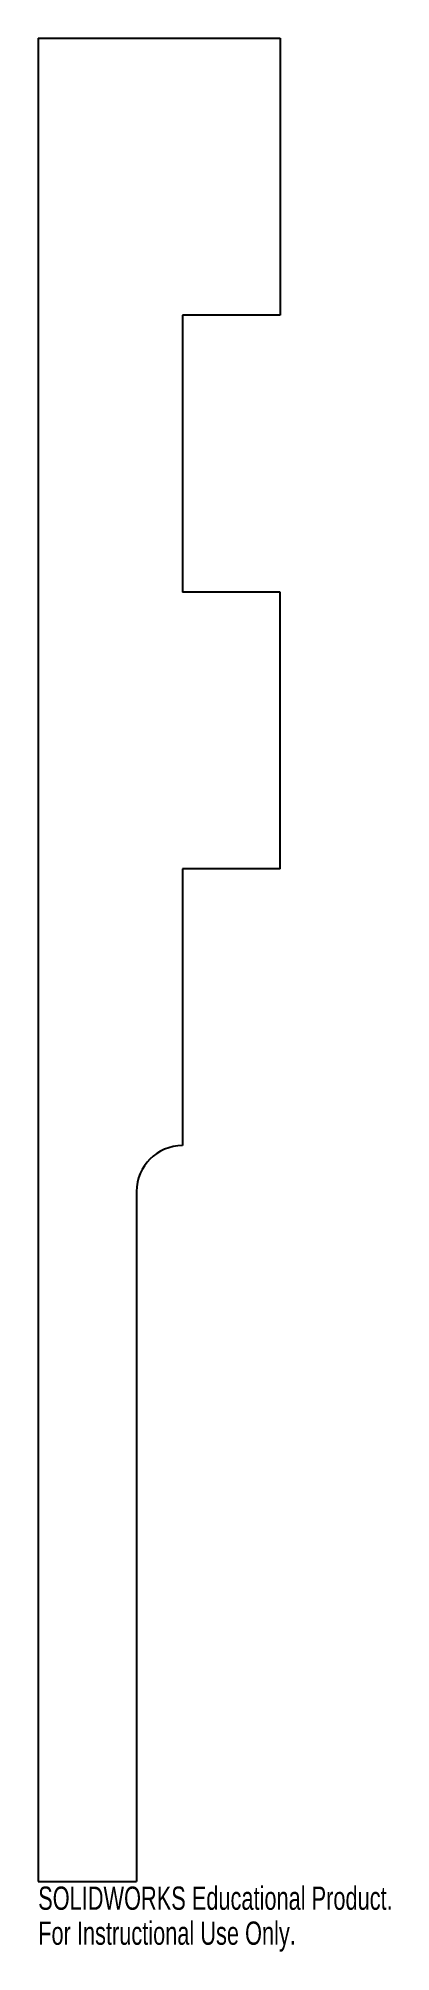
# Model space of a CAD drawing. Header units: inches. Extents: x 0.4 to 3.3, y -15.6 to 0.
import ezdxf

# ---------------------------------------------------------------- set-up
doc = ezdxf.new("R2010")
doc.units = ezdxf.units.IN
doc.header["$MEASUREMENT"] = 0
doc.styles.add('SLDTEXTSTYLE0', font='TXT', dxfattribs={"width": 0.7})

msp = doc.modelspace()

# ---------------------------------------------------------------- linework, layer by layer
at = {"color": 7, "linetype": 'Continuous', "lineweight": 25}
for p, q in [((0.427, 0.04), (2.407, 0.04)), ((0.427, 0.04), (0.427, -15.04)), ((2.407, 0.04), (2.407, -2.225)), ((1.607, -2.225), (1.607, -4.49)), ((2.407, -2.225), (1.607, -2.225)), ((2.407, -4.49), (1.607, -4.49)), ((2.407, -6.754), (2.407, -4.49)), ((1.607, -6.754), (1.607, -9.019)), ((2.407, -6.754), (1.607, -6.754)), ((1.232, -9.394), (1.232, -15.04)), ((0.427, -15.04), (1.232, -15.04))]:
    msp.add_line(p, q, dxfattribs=at)
msp.add_arc((1.607, -9.394), 0.375, 90, 180, dxfattribs=at)

# ---------------------------------------------------------------- texts
at = {"color": 7, "linetype": 'Continuous', "char_height": 0.1903, "attachment_point": 1, "style": 'SLDTEXTSTYLE0'}
for s, insert in [('SOLIDWORKS Educational Product.', (0.427, -15.08)), ('For Instructional Use Only.', (0.427, -15.366))]:
    msp.add_mtext(s, dxfattribs=dict(at, insert=insert))

doc.saveas('drawing.dxf')
